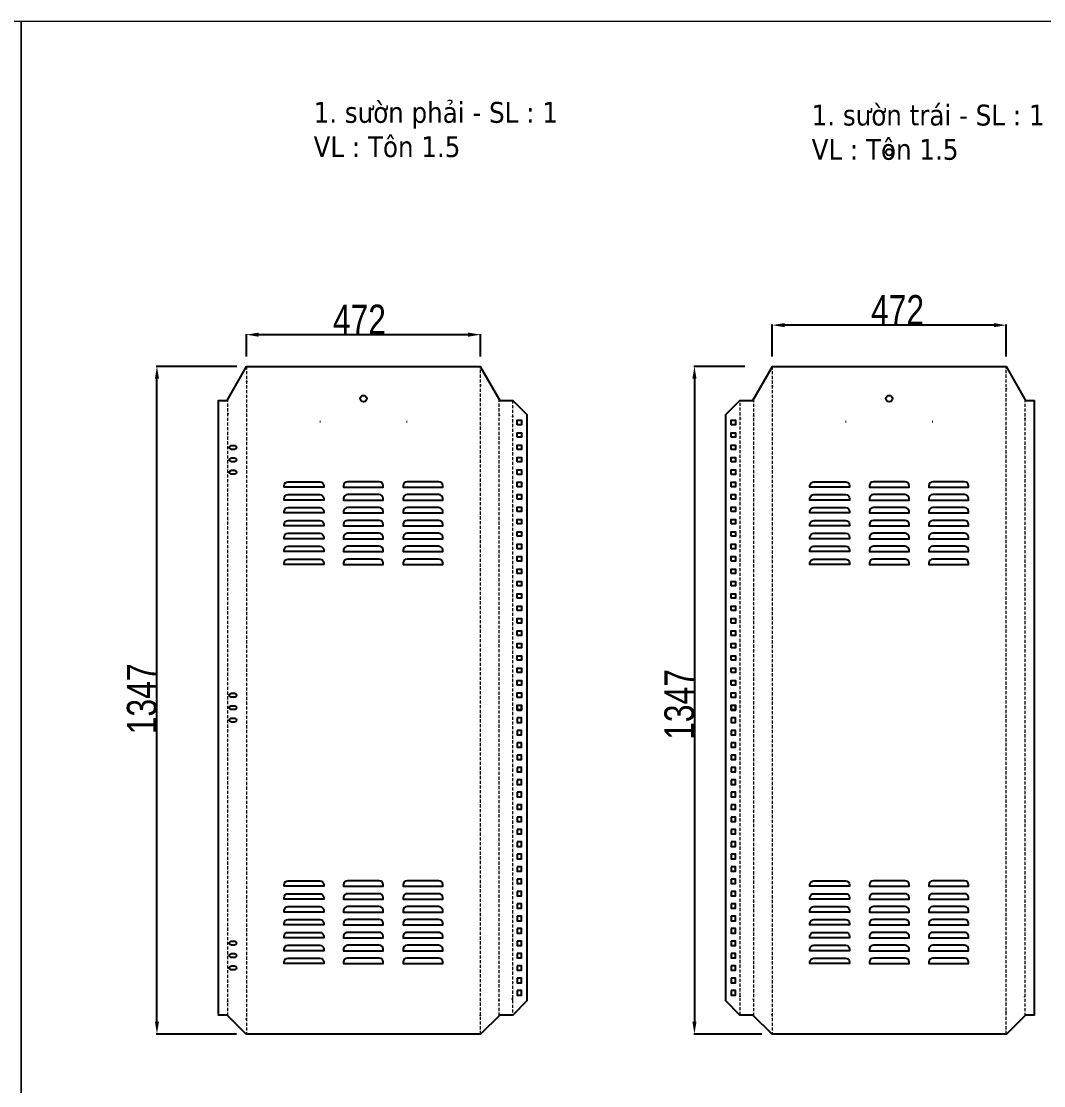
# Model space of a CAD drawing. Header units: inches. Extents: x 21 to 136330, y 8 to 58290.
# Drawn here: x 61724 to 63787, y 43104 to 45252 of the extents above; entities that cross this region are included whole.
import ezdxf
from ezdxf.enums import TextEntityAlignment as Align

# ---------------------------------------------------------------- set-up
doc = ezdxf.new("R2010")
doc.units = ezdxf.units.IN
doc.header["$MEASUREMENT"] = 0
doc.linetypes.add('HIDDEN', pattern=[9.525, 6.35, -3.175])
doc.layers.add('0 TĂNG CỨNG', color=7, linetype='Continuous', lineweight=15)
doc.layers.add('@.0.DM. NÉT ĐỨT', color=8, linetype='HIDDEN', lineweight=9)
doc.layers.add('@.0.DM. NÉT CHÍNH', color=7, linetype='Continuous')
doc.layers.add('@.DM. KÍCH THƯỚC', color=8, linetype='Continuous', transparency=0.2)
doc.layers.add('@.DM. KÍCH THƯỚC @ 1', color=8, linetype='Continuous', transparency=0.2)
doc.styles.add('ARIAL', font='arial.ttf')
doc.styles.add('Note Text (ISO)', font='tahoma.ttf')
doc.styles.add('roman', font='roman.shx', dxfattribs={"width": 0.8})
doc.styles.add('Tahoma (Input Text)', font='tahoma.ttf')
doc.dimstyles.new('Kích thước Duy Mạnh', dxfattribs={"dimtxt": 30, "dimasz": 25, "dimexe": 1.25, "dimexo": 20, "dimtad": 1, "dimdec": 1, "dimtxsty": 'roman', "dimcen": 2.5, "dimclrd": 8, "dimclre": 8, "dimclrt": 2, "dimadec": 0, "dimazin": 0, "dimtfac": 1, "dimtdec": 1, "dimtix": 1, "dimtmove": 0, "dimatfit": 3, "dimfxl": 1, "dimtfillclr": 1, "dimarcsym": 0})

# ---------------------------------------------------------------- blocks, each defined once
blk = doc.blocks.new('KHUNG KT1')
at = {"color": 7}
blk.add_lwpolyline([(0, 0), (7128, 0), (7128, -5040), (0, -5040)], close=True, dxfattribs=at)
at = {"color": 1, "style": 'Tahoma (Input Text)', "flags": 8}
for tag, p in [('#03', (1514.7, -4846.3)), ('#01', (328.9, -4851.1)), ('#05', (2819, -4851.1)), ('#07', (4424, -4851.1)), ('#09', (5172.9, -4851.1)), ('#02', (189.8, -4995.1)), ('#04', (1755.3, -4995.1)), ('#06', (2727.8, -4995.1)), ('#08', (4382.7, -4995.1)), ('#10', (5172.9, -4995.1))]:
    blk.add_attdef(tag, p, '', height=60, dxfattribs=at)
blk.add_attdef('#11', text='', height=60, dxfattribs=at).set_placement((6996, -4961.6), align=Align.CENTER)
at = {"layer": '0 TĂNG CỨNG', "color": 1, "style": 'ARIAL'}
blk.add_attdef('#12', (852.8, -4987.6), '', height=60, dxfattribs=at)
blk = doc.blocks.new('*D2297')
at = {"layer": '@.DM. KÍCH THƯỚC', "color": 8, "lineweight": -2, "transparency": 16777216}
for p, q in [((62178.5, 44575.4), (62178.5, 44620.8)), ((62650.9, 44575.4), (62650.9, 44620.8))]:
    blk.add_line(p, q, dxfattribs=at)
at = {"layer": '@.DM. KÍCH THƯỚC', "lineweight": -2, "transparency": 16777216}
blk.add_line((62203.5, 44619.5), (62625.9, 44619.5), dxfattribs=at)
at = {"layer": '@.DM. KÍCH THƯỚC', "transparency": 16777216}
for points in [[(62203.5, 44623.7), (62203.5, 44615.3), (62178.5, 44619.5)], [(62625.9, 44623.7), (62625.9, 44615.3), (62650.9, 44619.5)]]:
    blk.add_solid(points, dxfattribs=at)
at = {"layer": 'Defpoints', "color": 0, "transparency": 16777216}
for p in [(62650.9, 44619.5), (62178.5, 44555.4), (62650.9, 44555.4)]:
    blk.add_point(p, dxfattribs=at)
at = {"layer": '@.DM. KÍCH THƯỚC', "color": 2, "transparency": 16777216, "insert": (62353, 44680.1), "char_height": 60, "attachment_point": 1, "style": 'roman'}
blk.add_mtext('472', dxfattribs=at)
blk = doc.blocks.new('*D2298')
at = {"layer": '@.DM. KÍCH THƯỚC', "color": 8, "lineweight": -2, "transparency": 16777216}
for p, q in [((63239.4, 44575.4), (63239.4, 44639.9)), ((63711.8, 44575.4), (63711.8, 44639.9))]:
    blk.add_line(p, q, dxfattribs=at)
at = {"layer": '@.DM. KÍCH THƯỚC', "lineweight": -2, "transparency": 16777216}
blk.add_line((63686.8, 44638.7), (63264.4, 44638.7), dxfattribs=at)
at = {"layer": '@.DM. KÍCH THƯỚC', "transparency": 16777216}
for points in [[(63264.4, 44642.8), (63264.4, 44634.5), (63239.4, 44638.7)], [(63686.8, 44642.8), (63686.8, 44634.5), (63711.8, 44638.7)]]:
    blk.add_solid(points, dxfattribs=at)
at = {"layer": 'Defpoints', "color": 0, "transparency": 16777216}
for p in [(63239.4, 44638.7), (63239.4, 44555.4), (63711.8, 44555.4)]:
    blk.add_point(p, dxfattribs=at)
at = {"layer": '@.DM. KÍCH THƯỚC', "color": 2, "transparency": 16777216, "insert": (63438.9, 44699.3), "char_height": 60, "attachment_point": 1, "style": 'roman'}
blk.add_mtext('472', dxfattribs=at)
blk = doc.blocks.new('*D2299')
at = {"layer": '@.DM. KÍCH THƯỚC', "color": 8, "lineweight": -2, "transparency": 16777216}
for p, q in [((63184.5, 44555.5), (63081.3, 44555.5)), ((63218.8, 43208.5), (63081.3, 43208.5))]:
    blk.add_line(p, q, dxfattribs=at)
at = {"layer": '@.DM. KÍCH THƯỚC', "lineweight": -2, "transparency": 16777216}
blk.add_line((63082.6, 44530.5), (63082.6, 43233.5), dxfattribs=at)
at = {"layer": '@.DM. KÍCH THƯỚC', "transparency": 16777216}
for points in [[(63078.4, 44530.5), (63086.7, 44530.5), (63082.6, 44555.5)], [(63078.4, 43233.5), (63086.7, 43233.5), (63082.6, 43208.5)]]:
    blk.add_solid(points, dxfattribs=at)
at = {"layer": 'Defpoints', "color": 0, "transparency": 16777216}
for p in [(63204.5, 44555.5), (63082.6, 43208.5), (63238.8, 43208.5)]:
    blk.add_point(p, dxfattribs=at)
at = {"layer": '@.DM. KÍCH THƯỚC', "color": 2, "transparency": 16777216, "insert": (63021.9, 43802), "char_height": 60, "attachment_point": 1, "rotation": 90, "style": 'roman'}
blk.add_mtext('1347', dxfattribs=at)
blk = doc.blocks.new('*D2300')
at = {"layer": '@.DM. KÍCH THƯỚC', "color": 8, "lineweight": -2, "transparency": 16777216}
for p, q in [((62159.1, 44555.5), (61996.7, 44555.5)), ((62158.5, 43208.5), (61996.7, 43208.5))]:
    blk.add_line(p, q, dxfattribs=at)
at = {"layer": '@.DM. KÍCH THƯỚC', "lineweight": -2, "transparency": 16777216}
blk.add_line((61998, 43233.5), (61998, 44530.5), dxfattribs=at)
at = {"layer": '@.DM. KÍCH THƯỚC', "transparency": 16777216}
for points in [[(61993.8, 44530.5), (62002.1, 44530.5), (61998, 44555.5)], [(61993.8, 43233.5), (62002.1, 43233.5), (61998, 43208.5)]]:
    blk.add_solid(points, dxfattribs=at)
at = {"layer": 'Defpoints', "color": 0, "transparency": 16777216}
for p in [(61998, 44555.5), (62179.1, 44555.5), (62178.5, 43208.5)]:
    blk.add_point(p, dxfattribs=at)
at = {"layer": '@.DM. KÍCH THƯỚC', "color": 2, "transparency": 16777216, "insert": (61937.3, 43813.4), "char_height": 60, "attachment_point": 1, "rotation": 90, "style": 'roman'}
blk.add_mtext('1347', dxfattribs=at)
blk = doc.blocks.new('*U2013')
at = {"layer": '@.0.DM. NÉT CHÍNH', "color": 2}
blk.add_lwpolyline([(-4.5, 4.5), (4.5, 4.5), (4.5, -4.5), (-4.5, -4.5)], close=True, dxfattribs=at)
blk = doc.blocks.new('*U2014')
at = {"layer": '@.0.DM. NÉT CHÍNH', "color": 0, "linetype": 'ByBlock', "lineweight": -2, "transparency": 16777216}
for p in [(0, 0), (25, 0), (50, 0), (75, 0), (100, 0), (125, 0), (150, 0), (175, 0), (200, 0), (225, 0), (250, 0), (275, 0), (300, 0), (325, 0), (350, 0), (375, 0), (400, 0), (425, 0), (450, 0), (475, 0), (500, 0), (525, 0), (550, 0), (575, 0)]:
    blk.add_blockref('*U2013', p, dxfattribs=at)
blk = doc.blocks.new('*U2007')
at = {"layer": '@.0.DM. NÉT CHÍNH', "color": 2}
blk.add_lwpolyline([(-4.5, 4.5), (4.5, 4.5), (4.5, -4.5), (-4.5, -4.5)], close=True, dxfattribs=at)
blk = doc.blocks.new('*U2008')
at = {"layer": '@.0.DM. NÉT CHÍNH', "color": 0, "linetype": 'ByBlock', "lineweight": -2, "transparency": 16777216}
for p in [(0, 0), (25, 0), (50, 0), (75, 0), (100, 0), (125, 0), (150, 0), (175, 0), (200, 0), (225, 0), (250, 0), (275, 0), (300, 0), (325, 0), (350, 0), (375, 0), (400, 0), (425, 0), (450, 0), (475, 0), (500, 0), (525, 0), (550, 0), (575, 0)]:
    blk.add_blockref('*U2007', p, dxfattribs=at)
blk = doc.blocks.new('*U2016')
at = {"layer": '@.0.DM. NÉT CHÍNH', "color": 2}
blk.add_lwpolyline([(-4.5, 4.5), (4.5, 4.5), (4.5, -4.5), (-4.5, -4.5)], close=True, dxfattribs=at)
blk = doc.blocks.new('*U2017')
at = {"layer": '@.0.DM. NÉT CHÍNH', "color": 0, "linetype": 'ByBlock', "lineweight": -2, "transparency": 16777216}
for p in [(0, 0), (25, 0), (50, 0), (75, 0), (100, 0), (125, 0), (150, 0), (175, 0), (200, 0), (225, 0), (250, 0), (275, 0), (300, 0), (325, 0), (350, 0), (375, 0), (400, 0), (425, 0), (450, 0), (475, 0), (500, 0), (525, 0), (550, 0), (575, 0)]:
    blk.add_blockref('*U2016', p, dxfattribs=at)
blk = doc.blocks.new('*U2018')
at = {"layer": '@.0.DM. NÉT CHÍNH', "color": 2}
blk.add_lwpolyline([(-4.5, 4.5), (4.5, 4.5), (4.5, -4.5), (-4.5, -4.5)], close=True, dxfattribs=at)
blk = doc.blocks.new('*U2019')
at = {"layer": '@.0.DM. NÉT CHÍNH', "color": 0, "linetype": 'ByBlock', "lineweight": -2, "transparency": 16777216}
for p in [(0, 0), (25, 0), (50, 0), (75, 0), (100, 0), (125, 0), (150, 0), (175, 0), (200, 0), (225, 0), (250, 0), (275, 0), (300, 0), (325, 0), (350, 0), (375, 0), (400, 0), (425, 0), (450, 0), (475, 0), (500, 0), (525, 0), (550, 0), (575, 0)]:
    blk.add_blockref('*U2018', p, dxfattribs=at)

msp = doc.modelspace()

# ---------------------------------------------------------------- linework, layer by layer
at = {"color": 2}
for points in [[(62262.6912, 44322.7353), (62326.6912, 44322.7353, -0.414213562), (62334.6912, 44314.7353), (62334.6912, 44311.7353), (62254.6912, 44311.7353), (62254.6912, 44314.7353, -0.414213562)], [(62446.6912, 44322.7353), (62382.6912, 44322.7353, 0.414213562), (62374.6912, 44314.7353), (62374.6912, 44311.7353), (62454.6912, 44311.7353), (62454.6912, 44314.7353, 0.414213562)], [(62566.6912, 44322.7353), (62502.6912, 44322.7353, 0.414213562), (62494.6912, 44314.7353), (62494.6912, 44311.7353), (62574.6912, 44311.7353), (62574.6912, 44314.7353, 0.414213562)], [(63323.5971, 44322.7353), (63387.5971, 44322.7353, -0.414213562), (63395.5971, 44314.7353), (63395.5971, 44311.7353), (63315.5971, 44311.7353), (63315.5971, 44314.7353, -0.414213562)], [(63507.5971, 44322.7353), (63443.5971, 44322.7353, 0.414213562), (63435.5971, 44314.7353), (63435.5971, 44311.7353), (63515.5971, 44311.7353), (63515.5971, 44314.7353, 0.414213562)], [(63627.5971, 44322.7353), (63563.5971, 44322.7353, 0.414213562), (63555.5971, 44314.7353), (63555.5971, 44311.7353), (63635.5971, 44311.7353), (63635.5971, 44314.7353, 0.414213562)], [(62262.6912, 44296.7353), (62326.6912, 44296.7353, -0.414213562), (62334.6912, 44288.7353), (62334.6912, 44285.7353), (62254.6912, 44285.7353), (62254.6912, 44288.7353, -0.414213562)], [(62446.6912, 44296.7353), (62382.6912, 44296.7353, 0.414213562), (62374.6912, 44288.7353), (62374.6912, 44285.7353), (62454.6912, 44285.7353), (62454.6912, 44288.7353, 0.414213562)], [(62566.6912, 44296.7353), (62502.6912, 44296.7353, 0.414213562), (62494.6912, 44288.7353), (62494.6912, 44285.7353), (62574.6912, 44285.7353), (62574.6912, 44288.7353, 0.414213562)], [(63323.5971, 44296.7353), (63387.5971, 44296.7353, -0.414213562), (63395.5971, 44288.7353), (63395.5971, 44285.7353), (63315.5971, 44285.7353), (63315.5971, 44288.7353, -0.414213562)], [(63507.5971, 44296.7353), (63443.5971, 44296.7353, 0.414213562), (63435.5971, 44288.7353), (63435.5971, 44285.7353), (63515.5971, 44285.7353), (63515.5971, 44288.7353, 0.414213562)], [(63627.5971, 44296.7353), (63563.5971, 44296.7353, 0.414213562), (63555.5971, 44288.7353), (63555.5971, 44285.7353), (63635.5971, 44285.7353), (63635.5971, 44288.7353, 0.414213562)], [(62262.6912, 44270.7353), (62326.6912, 44270.7353, -0.414213562), (62334.6912, 44262.7353), (62334.6912, 44259.7353), (62254.6912, 44259.7353), (62254.6912, 44262.7353, -0.414213562)], [(62446.6912, 44270.7353), (62382.6912, 44270.7353, 0.414213562), (62374.6912, 44262.7353), (62374.6912, 44259.7353), (62454.6912, 44259.7353), (62454.6912, 44262.7353, 0.414213562)], [(62566.6912, 44270.7353), (62502.6912, 44270.7353, 0.414213562), (62494.6912, 44262.7353), (62494.6912, 44259.7353), (62574.6912, 44259.7353), (62574.6912, 44262.7353, 0.414213562)], [(63323.5971, 44270.7353), (63387.5971, 44270.7353, -0.414213562), (63395.5971, 44262.7353), (63395.5971, 44259.7353), (63315.5971, 44259.7353), (63315.5971, 44262.7353, -0.414213562)], [(63507.5971, 44270.7353), (63443.5971, 44270.7353, 0.414213562), (63435.5971, 44262.7353), (63435.5971, 44259.7353), (63515.5971, 44259.7353), (63515.5971, 44262.7353, 0.414213562)], [(63627.5971, 44270.7353), (63563.5971, 44270.7353, 0.414213562), (63555.5971, 44262.7353), (63555.5971, 44259.7353), (63635.5971, 44259.7353), (63635.5971, 44262.7353, 0.414213562)], [(62262.6912, 44244.7353), (62326.6912, 44244.7353, -0.414213562), (62334.6912, 44236.7353), (62334.6912, 44233.7353), (62254.6912, 44233.7353), (62254.6912, 44236.7353, -0.414213562)], [(62446.6912, 44244.7353), (62382.6912, 44244.7353, 0.414213562), (62374.6912, 44236.7353), (62374.6912, 44233.7353), (62454.6912, 44233.7353), (62454.6912, 44236.7353, 0.414213562)], [(62566.6912, 44244.7353), (62502.6912, 44244.7353, 0.414213562), (62494.6912, 44236.7353), (62494.6912, 44233.7353), (62574.6912, 44233.7353), (62574.6912, 44236.7353, 0.414213562)], [(63323.5971, 44244.7353), (63387.5971, 44244.7353, -0.414213562), (63395.5971, 44236.7353), (63395.5971, 44233.7353), (63315.5971, 44233.7353), (63315.5971, 44236.7353, -0.414213562)], [(63507.5971, 44244.7353), (63443.5971, 44244.7353, 0.414213562), (63435.5971, 44236.7353), (63435.5971, 44233.7353), (63515.5971, 44233.7353), (63515.5971, 44236.7353, 0.414213562)], [(63627.5971, 44244.7353), (63563.5971, 44244.7353, 0.414213562), (63555.5971, 44236.7353), (63555.5971, 44233.7353), (63635.5971, 44233.7353), (63635.5971, 44236.7353, 0.414213562)], [(62262.6912, 44218.7353), (62326.6912, 44218.7353, -0.414213562), (62334.6912, 44210.7353), (62334.6912, 44207.7353), (62254.6912, 44207.7353), (62254.6912, 44210.7353, -0.414213562)], [(62446.6912, 44218.7353), (62382.6912, 44218.7353, 0.414213562), (62374.6912, 44210.7353), (62374.6912, 44207.7353), (62454.6912, 44207.7353), (62454.6912, 44210.7353, 0.414213562)], [(62566.6912, 44218.7353), (62502.6912, 44218.7353, 0.414213562), (62494.6912, 44210.7353), (62494.6912, 44207.7353), (62574.6912, 44207.7353), (62574.6912, 44210.7353, 0.414213562)], [(63323.5971, 44218.7353), (63387.5971, 44218.7353, -0.414213562), (63395.5971, 44210.7353), (63395.5971, 44207.7353), (63315.5971, 44207.7353), (63315.5971, 44210.7353, -0.414213562)], [(63507.5971, 44218.7353), (63443.5971, 44218.7353, 0.414213562), (63435.5971, 44210.7353), (63435.5971, 44207.7353), (63515.5971, 44207.7353), (63515.5971, 44210.7353, 0.414213562)], [(63627.5971, 44218.7353), (63563.5971, 44218.7353, 0.414213562), (63555.5971, 44210.7353), (63555.5971, 44207.7353), (63635.5971, 44207.7353), (63635.5971, 44210.7353, 0.414213562)], [(62262.6912, 44192.7353), (62326.6912, 44192.7353, -0.414213562), (62334.6912, 44184.7353), (62334.6912, 44181.7353), (62254.6912, 44181.7353), (62254.6912, 44184.7353, -0.414213562)], [(62446.6912, 44192.7353), (62382.6912, 44192.7353, 0.414213562), (62374.6912, 44184.7353), (62374.6912, 44181.7353), (62454.6912, 44181.7353), (62454.6912, 44184.7353, 0.414213562)], [(62566.6912, 44192.7353), (62502.6912, 44192.7353, 0.414213562), (62494.6912, 44184.7353), (62494.6912, 44181.7353), (62574.6912, 44181.7353), (62574.6912, 44184.7353, 0.414213562)], [(63323.5971, 44192.7353), (63387.5971, 44192.7353, -0.414213562), (63395.5971, 44184.7353), (63395.5971, 44181.7353), (63315.5971, 44181.7353), (63315.5971, 44184.7353, -0.414213562)], [(63507.5971, 44192.7353), (63443.5971, 44192.7353, 0.414213562), (63435.5971, 44184.7353), (63435.5971, 44181.7353), (63515.5971, 44181.7353), (63515.5971, 44184.7353, 0.414213562)], [(63627.5971, 44192.7353), (63563.5971, 44192.7353, 0.414213562), (63555.5971, 44184.7353), (63555.5971, 44181.7353), (63635.5971, 44181.7353), (63635.5971, 44184.7353, 0.414213562)], [(62262.6912, 44166.7353), (62326.6912, 44166.7353, -0.414213562), (62334.6912, 44158.7353), (62334.6912, 44155.7353), (62254.6912, 44155.7353), (62254.6912, 44158.7353, -0.414213562)], [(62446.6912, 44166.7353), (62382.6912, 44166.7353, 0.414213562), (62374.6912, 44158.7353), (62374.6912, 44155.7353), (62454.6912, 44155.7353), (62454.6912, 44158.7353, 0.414213562)], [(62566.6912, 44166.7353), (62502.6912, 44166.7353, 0.414213562), (62494.6912, 44158.7353), (62494.6912, 44155.7353), (62574.6912, 44155.7353), (62574.6912, 44158.7353, 0.414213562)], [(63323.5971, 44166.7353), (63387.5971, 44166.7353, -0.414213562), (63395.5971, 44158.7353), (63395.5971, 44155.7353), (63315.5971, 44155.7353), (63315.5971, 44158.7353, -0.414213562)], [(63507.5971, 44166.7353), (63443.5971, 44166.7353, 0.414213562), (63435.5971, 44158.7353), (63435.5971, 44155.7353), (63515.5971, 44155.7353), (63515.5971, 44158.7353, 0.414213562)], [(63627.5971, 44166.7353), (63563.5971, 44166.7353, 0.414213562), (63555.5971, 44158.7353), (63555.5971, 44155.7353), (63635.5971, 44155.7353), (63635.5971, 44158.7353, 0.414213562)], [(62262.6912, 43517.7353), (62326.6912, 43517.7353, -0.414213562), (62334.6912, 43509.7353), (62334.6912, 43506.7353), (62254.6912, 43506.7353), (62254.6912, 43509.7353, -0.414213562)], [(62446.6912, 43517.7353), (62382.6912, 43517.7353, 0.414213562), (62374.6912, 43509.7353), (62374.6912, 43506.7353), (62454.6912, 43506.7353), (62454.6912, 43509.7353, 0.414213562)], [(62566.6912, 43517.7353), (62502.6912, 43517.7353, 0.414213562), (62494.6912, 43509.7353), (62494.6912, 43506.7353), (62574.6912, 43506.7353), (62574.6912, 43509.7353, 0.414213562)], [(63323.5971, 43517.7353), (63387.5971, 43517.7353, -0.414213562), (63395.5971, 43509.7353), (63395.5971, 43506.7353), (63315.5971, 43506.7353), (63315.5971, 43509.7353, -0.414213562)], [(63507.5971, 43517.7353), (63443.5971, 43517.7353, 0.414213562), (63435.5971, 43509.7353), (63435.5971, 43506.7353), (63515.5971, 43506.7353), (63515.5971, 43509.7353, 0.414213562)], [(63627.5971, 43517.7353), (63563.5971, 43517.7353, 0.414213562), (63555.5971, 43509.7353), (63555.5971, 43506.7353), (63635.5971, 43506.7353), (63635.5971, 43509.7353, 0.414213562)], [(62262.6912, 43491.7353), (62326.6912, 43491.7353, -0.414213562), (62334.6912, 43483.7353), (62334.6912, 43480.7353), (62254.6912, 43480.7353), (62254.6912, 43483.7353, -0.414213562)], [(62446.6912, 43491.7353), (62382.6912, 43491.7353, 0.414213562), (62374.6912, 43483.7353), (62374.6912, 43480.7353), (62454.6912, 43480.7353), (62454.6912, 43483.7353, 0.414213562)], [(62566.6912, 43491.7353), (62502.6912, 43491.7353, 0.414213562), (62494.6912, 43483.7353), (62494.6912, 43480.7353), (62574.6912, 43480.7353), (62574.6912, 43483.7353, 0.414213562)], [(63323.5971, 43491.7353), (63387.5971, 43491.7353, -0.414213562), (63395.5971, 43483.7353), (63395.5971, 43480.7353), (63315.5971, 43480.7353), (63315.5971, 43483.7353, -0.414213562)], [(63507.5971, 43491.7353), (63443.5971, 43491.7353, 0.414213562), (63435.5971, 43483.7353), (63435.5971, 43480.7353), (63515.5971, 43480.7353), (63515.5971, 43483.7353, 0.414213562)], [(63627.5971, 43491.7353), (63563.5971, 43491.7353, 0.414213562), (63555.5971, 43483.7353), (63555.5971, 43480.7353), (63635.5971, 43480.7353), (63635.5971, 43483.7353, 0.414213562)], [(62262.6912, 43465.7353), (62326.6912, 43465.7353, -0.414213562), (62334.6912, 43457.7353), (62334.6912, 43454.7353), (62254.6912, 43454.7353), (62254.6912, 43457.7353, -0.414213562)], [(62446.6912, 43465.7353), (62382.6912, 43465.7353, 0.414213562), (62374.6912, 43457.7353), (62374.6912, 43454.7353), (62454.6912, 43454.7353), (62454.6912, 43457.7353, 0.414213562)], [(62566.6912, 43465.7353), (62502.6912, 43465.7353, 0.414213562), (62494.6912, 43457.7353), (62494.6912, 43454.7353), (62574.6912, 43454.7353), (62574.6912, 43457.7353, 0.414213562)], [(63323.5971, 43465.7353), (63387.5971, 43465.7353, -0.414213562), (63395.5971, 43457.7353), (63395.5971, 43454.7353), (63315.5971, 43454.7353), (63315.5971, 43457.7353, -0.414213562)], [(63507.5971, 43465.7353), (63443.5971, 43465.7353, 0.414213562), (63435.5971, 43457.7353), (63435.5971, 43454.7353), (63515.5971, 43454.7353), (63515.5971, 43457.7353, 0.414213562)], [(63627.5971, 43465.7353), (63563.5971, 43465.7353, 0.414213562), (63555.5971, 43457.7353), (63555.5971, 43454.7353), (63635.5971, 43454.7353), (63635.5971, 43457.7353, 0.414213562)], [(62262.6912, 43439.7353), (62326.6912, 43439.7353, -0.414213562), (62334.6912, 43431.7353), (62334.6912, 43428.7353), (62254.6912, 43428.7353), (62254.6912, 43431.7353, -0.414213562)], [(62446.6912, 43439.7353), (62382.6912, 43439.7353, 0.414213562), (62374.6912, 43431.7353), (62374.6912, 43428.7353), (62454.6912, 43428.7353), (62454.6912, 43431.7353, 0.414213562)], [(62566.6912, 43439.7353), (62502.6912, 43439.7353, 0.414213562), (62494.6912, 43431.7353), (62494.6912, 43428.7353), (62574.6912, 43428.7353), (62574.6912, 43431.7353, 0.414213562)], [(63323.5971, 43439.7353), (63387.5971, 43439.7353, -0.414213562), (63395.5971, 43431.7353), (63395.5971, 43428.7353), (63315.5971, 43428.7353), (63315.5971, 43431.7353, -0.414213562)], [(63507.5971, 43439.7353), (63443.5971, 43439.7353, 0.414213562), (63435.5971, 43431.7353), (63435.5971, 43428.7353), (63515.5971, 43428.7353), (63515.5971, 43431.7353, 0.414213562)], [(63627.5971, 43439.7353), (63563.5971, 43439.7353, 0.414213562), (63555.5971, 43431.7353), (63555.5971, 43428.7353), (63635.5971, 43428.7353), (63635.5971, 43431.7353, 0.414213562)], [(62262.6912, 43413.7353), (62326.6912, 43413.7353, -0.414213562), (62334.6912, 43405.7353), (62334.6912, 43402.7353), (62254.6912, 43402.7353), (62254.6912, 43405.7353, -0.414213562)], [(62446.6912, 43413.7353), (62382.6912, 43413.7353, 0.414213562), (62374.6912, 43405.7353), (62374.6912, 43402.7353), (62454.6912, 43402.7353), (62454.6912, 43405.7353, 0.414213562)], [(62566.6912, 43413.7353), (62502.6912, 43413.7353, 0.414213562), (62494.6912, 43405.7353), (62494.6912, 43402.7353), (62574.6912, 43402.7353), (62574.6912, 43405.7353, 0.414213562)], [(63323.5971, 43413.7353), (63387.5971, 43413.7353, -0.414213562), (63395.5971, 43405.7353), (63395.5971, 43402.7353), (63315.5971, 43402.7353), (63315.5971, 43405.7353, -0.414213562)], [(63507.5971, 43413.7353), (63443.5971, 43413.7353, 0.414213562), (63435.5971, 43405.7353), (63435.5971, 43402.7353), (63515.5971, 43402.7353), (63515.5971, 43405.7353, 0.414213562)], [(63627.5971, 43413.7353), (63563.5971, 43413.7353, 0.414213562), (63555.5971, 43405.7353), (63555.5971, 43402.7353), (63635.5971, 43402.7353), (63635.5971, 43405.7353, 0.414213562)], [(62262.6912, 43387.7353), (62326.6912, 43387.7353, -0.414213562), (62334.6912, 43379.7353), (62334.6912, 43376.7353), (62254.6912, 43376.7353), (62254.6912, 43379.7353, -0.414213562)], [(62446.6912, 43387.7353), (62382.6912, 43387.7353, 0.414213562), (62374.6912, 43379.7353), (62374.6912, 43376.7353), (62454.6912, 43376.7353), (62454.6912, 43379.7353, 0.414213562)], [(62566.6912, 43387.7353), (62502.6912, 43387.7353, 0.414213562), (62494.6912, 43379.7353), (62494.6912, 43376.7353), (62574.6912, 43376.7353), (62574.6912, 43379.7353, 0.414213562)], [(63323.5971, 43387.7353), (63387.5971, 43387.7353, -0.414213562), (63395.5971, 43379.7353), (63395.5971, 43376.7353), (63315.5971, 43376.7353), (63315.5971, 43379.7353, -0.414213562)], [(63507.5971, 43387.7353), (63443.5971, 43387.7353, 0.414213562), (63435.5971, 43379.7353), (63435.5971, 43376.7353), (63515.5971, 43376.7353), (63515.5971, 43379.7353, 0.414213562)], [(63627.5971, 43387.7353), (63563.5971, 43387.7353, 0.414213562), (63555.5971, 43379.7353), (63555.5971, 43376.7353), (63635.5971, 43376.7353), (63635.5971, 43379.7353, 0.414213562)], [(62262.6912, 43361.7353), (62326.6912, 43361.7353, -0.414213562), (62334.6912, 43353.7353), (62334.6912, 43350.7353), (62254.6912, 43350.7353), (62254.6912, 43353.7353, -0.414213562)], [(62446.6912, 43361.7353), (62382.6912, 43361.7353, 0.414213562), (62374.6912, 43353.7353), (62374.6912, 43350.7353), (62454.6912, 43350.7353), (62454.6912, 43353.7353, 0.414213562)], [(62566.6912, 43361.7353), (62502.6912, 43361.7353, 0.414213562), (62494.6912, 43353.7353), (62494.6912, 43350.7353), (62574.6912, 43350.7353), (62574.6912, 43353.7353, 0.414213562)], [(63323.5971, 43361.7353), (63387.5971, 43361.7353, -0.414213562), (63395.5971, 43353.7353), (63395.5971, 43350.7353), (63315.5971, 43350.7353), (63315.5971, 43353.7353, -0.414213562)], [(63507.5971, 43361.7353), (63443.5971, 43361.7353, 0.414213562), (63435.5971, 43353.7353), (63435.5971, 43350.7353), (63515.5971, 43350.7353), (63515.5971, 43353.7353, 0.414213562)], [(63627.5971, 43361.7353), (63563.5971, 43361.7353, 0.414213562), (63555.5971, 43353.7353), (63555.5971, 43350.7353), (63635.5971, 43350.7353), (63635.5971, 43353.7353, 0.414213562)]]:
    msp.add_lwpolyline(points, format="xyb", close=True, dxfattribs=at)
at = {"layer": '@.0.DM. NÉT CHÍNH', "color": 1}
for p, q in [((62178.4947, 44525.7068), (62178.4947, 44524.2068)), ((62650.8877, 44518.4258), (62650.8877, 44516.9258)), ((63239.4006, 44516.9876), (63239.4006, 44515.4876)), ((63711.7936, 44511.2101), (63711.7936, 44509.7101)), ((62141.1018, 44460.8648), (62141.1018, 44459.3648)), ((62688.2806, 44457.6778), (62688.2806, 44456.1778)), ((62715.6735, 44455.3508), (62715.6735, 44453.8508)), ((63174.6148, 44450.5358), (63174.6148, 44449.0358)), ((63202.0077, 44455.9303), (63202.0077, 44454.4303)), ((63749.1865, 44451.2714), (63749.1865, 44449.7714)), ((62327.9412, 44443.4522), (62326.4412, 44443.4522)), ((62502.9412, 44443.4522), (62501.4412, 44443.4522)), ((63388.8471, 44443.4522), (63387.3471, 44443.4522)), ((63563.8471, 44443.4522), (63562.3471, 44443.4522)), ((62141.1018, 43273.0395), (62141.1018, 43274.5395)), ((62688.2806, 43276.2265), (62688.2806, 43277.7265)), ((62715.6735, 43278.5535), (62715.6735, 43280.0535)), ((63174.6148, 43283.3685), (63174.6148, 43284.8685)), ((63202.0077, 43277.974), (63202.0077, 43279.474)), ((63749.1865, 43282.6329), (63749.1865, 43284.1329)), ((63239.4006, 43246.879), (63239.4006, 43248.379)), ((63711.7936, 43252.6565), (63711.7936, 43254.1565)), ((62178.4947, 43238.1598), (62178.4947, 43239.6598)), ((62650.8877, 43245.4408), (62650.8877, 43246.9408))]:
    msp.add_line(p, q, dxfattribs=at)
at = {"layer": '@.0.DM. NÉT CHÍNH'}
for points in [[(62689.5841, 44486.9522), (62715.87, 44486.9522), (62744.37, 44458.4522), (62744.37, 43275.4522), (62715.87, 43246.9522), (62689.5841, 43246.9522), (62651.0841, 43208.4522), (62178.2983, 43208.4522), (62139.7983, 43246.9522), (62122.4054, 43246.9522), (62122.4054, 44486.9522), (62139.7983, 44486.9522), (62178.9411, 44555.4522), (62650.4413, 44555.4522), (62689.5841, 44486.9522)], [(63200.7042, 43246.9522), (63174.4183, 43246.9522), (63145.9183, 43275.4522), (63145.9183, 44458.4522), (63174.4183, 44486.9522), (63200.7042, 44486.9522), (63239.847, 44555.4522), (63711.3472, 44555.4522), (63750.49, 44486.9522), (63767.8829, 44486.9522), (63767.8829, 43246.9522), (63750.49, 43246.9522), (63711.99, 43208.4522), (63239.2042, 43208.4522), (63200.7042, 43246.9522)]]:
    msp.add_lwpolyline(points, dxfattribs=at)
at = {"layer": '@.0.DM. NÉT CHÍNH', "color": 2}
for points in [[(62154.2983, 44387.9522), (62148.2983, 44387.9522, -1), (62148.2983, 44395.9522), (62154.2983, 44395.9522, -1)], [(62154.2983, 44362.9522), (62148.2983, 44362.9522, -1), (62148.2983, 44370.9522), (62154.2983, 44370.9522, -1)], [(62154.2983, 44337.9522), (62148.2983, 44337.9522, -1), (62148.2983, 44345.9522), (62154.2983, 44345.9522, -1)], [(62154.2983, 43887.9522), (62148.2983, 43887.9522, -1), (62148.2983, 43895.9522), (62154.2983, 43895.9522, -1)], [(62154.2983, 43862.9522), (62148.2983, 43862.9522, -1), (62148.2983, 43870.9522), (62154.2983, 43870.9522, -1)], [(62154.2983, 43837.9522), (62148.2983, 43837.9522, -1), (62148.2983, 43845.9522), (62154.2983, 43845.9522, -1)], [(62154.2983, 43387.9522), (62148.2983, 43387.9522, -1), (62148.2983, 43395.9522), (62154.2983, 43395.9522, -1)], [(62154.2983, 43362.9522), (62148.2983, 43362.9522, -1), (62148.2983, 43370.9522), (62154.2983, 43370.9522, -1)], [(62154.2983, 43337.9522), (62148.2983, 43337.9522, -1), (62148.2983, 43345.9522), (62154.2983, 43345.9522, -1)]]:
    msp.add_lwpolyline(points, format="xyb", close=True, dxfattribs=at)
at = {"layer": '@.0.DM. NÉT CHÍNH'}
msp.add_circle((63475.5971, 44987.4732), 6.5, dxfattribs=at)
at = {"layer": '@.0.DM. NÉT CHÍNH', "color": 2}
for centre in [(62414.6912, 44490.4522), (63475.5971, 44490.4522)]:
    msp.add_circle(centre, 6.5, dxfattribs=at)
at = {"layer": '@.0.DM. NÉT ĐỨT'}
for p, q in [((62178.4947, 44555.4145), (62178.4947, 43208.4522)), ((62650.8877, 43208.4522), (62650.8877, 44555.4145)), ((63239.4006, 44555.4145), (63239.4006, 43208.4522)), ((63711.7936, 43208.4522), (63711.7936, 44555.4145)), ((62141.1018, 43245.4522), (62141.1018, 44489.5772)), ((62688.2806, 43245.4522), (62688.2806, 44489.5772)), ((62715.6735, 44486.9522), (62715.6735, 43246.9522)), ((63174.6148, 43246.9522), (63174.6148, 44486.9522)), ((63202.0077, 44489.5772), (63202.0077, 43245.4522)), ((63749.1865, 44489.5772), (63749.1865, 43245.4522))]:
    msp.add_line(p, q, dxfattribs=at)

# ---------------------------------------------------------------- block references
at = {"layer": '0 TĂNG CỨNG', "color": 1, "xscale": 0.8792977987369557, "yscale": 0.8792977987369557, "zscale": 0.8792977987369557}
for p in [(55456.5906, 45251.6693), (61724.2253, 45251.6693)]:
    msp.add_blockref('KHUNG KT1', p, dxfattribs=at)
at = {"layer": '@.0.DM. NÉT CHÍNH', "rotation": 90}
for name, p in [('*U2014', (62729.37, 43867.2022)), ('*U2008', (63160.9183, 43867.2022))]:
    msp.add_blockref(name, p, dxfattribs=at)
at = {"layer": '@.0.DM. NÉT CHÍNH', "xscale": -1, "rotation": 90}
for name, p in [('*U2017', (62729.37, 43866.7022)), ('*U2019', (63160.9183, 43866.7022))]:
    msp.add_blockref(name, p, dxfattribs=at)

# ---------------------------------------------------------------- texts
at = {"layer": '@.0.DM. NÉT CHÍNH', "color": 2, "char_height": 41.999999, "width": 551.411705, "attachment_point": 1, "line_spacing_factor": 0.987884, "style": 'Note Text (ISO)'}
for s, insert in [('\\fTahoma|b0|i0;1. sườn phải - SL : 1\\P\\fTahoma|b0|i0;VL : Tôn 1.5', (62314.0684, 45088.8948)), ('\\fTahoma|b0|i0;1. sườn trái - SL : 1\\P\\fTahoma|b0|i0;VL : Tôn 1.5\\P', (63319.1226, 45083.4361))]:
    msp.add_mtext(s, dxfattribs=dict(at, insert=insert))

# ---------------------------------------------------------------- dimensions: what is measured, and where the dimension line sits
at = {"layer": '@.DM. KÍCH THƯỚC @ 1', "color": 0}
dim = msp.add_linear_dim(base=(63239.4006, 44638.6548), p1=(63711.7936, 44555.4145), p2=(63239.4006, 44555.4145), dimstyle='Kích thước Duy Mạnh', override={"dimscale": 1, "dimtxt": 60, "dimdec": 0, "dimclrd": 256, "dimtdec": 0, "dimtix": 1, "dimtofl": 0, "dimtmove": 0, "dimatfit": 1}, dxfattribs=at)
dim.commit()
dim.dimension.update_dxf_attribs({"geometry": '*D2298', "text_midpoint": (63500.5971, 44638.6548), "dimtype": 128})
for base, p1, p2, angle, picture, middle in [((62650.8877, 44619.5007), (62178.4947, 44555.4145), (62650.8877, 44555.4145), 180, '*D2297', (62414.6912, 44619.5007)), ((61997.9661, 44555.4522), (62178.4947, 43208.4522), (62179.0823, 44555.4522), 270, '*D2300', (61997.9661, 43893.4161)), ((63082.5625, 43208.4522), (63204.5077, 44555.4522), (63238.8352, 43208.4522), 90, '*D2299', (63082.5625, 43881.9522))]:
    dim = msp.add_linear_dim(base=base, p1=p1, p2=p2, angle=angle, dimstyle='Kích thước Duy Mạnh', override={"dimscale": 1, "dimtxt": 60, "dimdec": 0, "dimclrd": 256, "dimtdec": 0, "dimtix": 1, "dimtofl": 0, "dimtmove": 0, "dimatfit": 1}, dxfattribs=at)
    dim.commit()
    dim.dimension.update_dxf_attribs({"geometry": picture, "text_midpoint": middle, "dimtype": 128})

doc.saveas('drawing.dxf')
